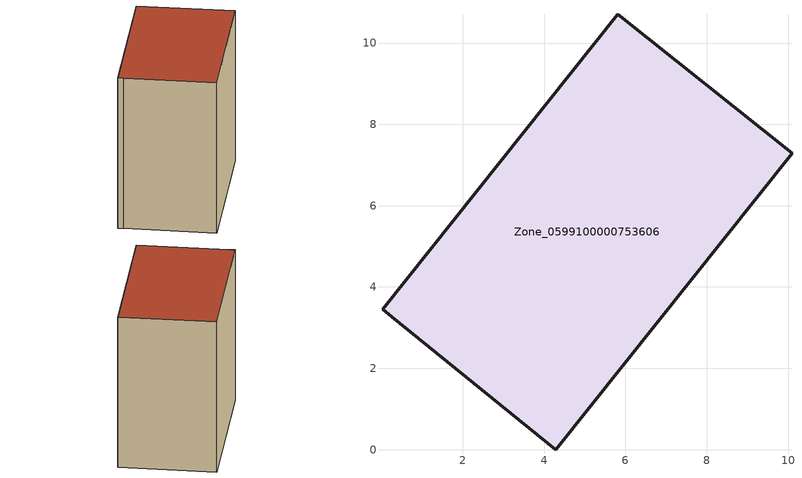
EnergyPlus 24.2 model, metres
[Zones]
Zone_0599100000753606
 floor ground (C_G): 0.03,3.45 5.81,10.71 10.1,7.28 4.29,0 0.25,3.27 z0.56
 wall outside (C_F): 4.29,0 10.1,7.28 5.81,10.71 0.03,3.45 0.25,3.27 4.29,0 z0.56:9.73
 roof outside (C_R): 5.81,10.71 0.03,3.45 0.25,3.27 4.29,0 10.1,7.28 z9.73
[BUILDING]
Pand.0599100000753606: North Axis=0; Terrain=City; Loads Convergence Tolerance Value=0.04; Temperature Convergence Tolerance Value=0.4; Solar Distribution=FullExterior; Maximum Number of Warmup Days=25; Minimum Number of Warmup Days=1
[Site:Location]
Rotterdam.The.Hague.AP_ZH_NLD Design_Conditions: Latitude=51.96; Longitude=4.45; Time Zone=1; Elevation=-4.5
[SITE:GROUNDTEMPERATURE:BUILDINGSURFACE]
18, 18, 18, 18, 18, 18, 18, 18, 18, 18, 18, 18
[MATERIAL] Thermal Absorptance=0.9; Solar Absorptance=0.7; Visible Absorptance=0.7
Name | Roughness | Thickness | Conductivity | Density | Specific Heat
G.TC.2006-2014 | MediumSmooth | 0.15 | 0.06 | 540 | 1210
F.TC.2006-2014 | Rough | 0.3 | 0.12 | 1920 | 840
R.TC.2006-2014 | MediumRough | 0.2 | 0.08 | 1500 | 1000
[CONSTRUCTION]
C_G: G.TC.2006-2014
C_F: F.TC.2006-2014
C_R: R.TC.2006-2014
[ZONE]
Zone_0599100000753606: Type=1; Multiplier=1; Ceiling Height=Autocalculate; Volume=Autocalculate; Floor Area=autocalculate; Part of Total Floor Area=Yes
[ZONEINFILTRATION:DESIGNFLOWRATE]
Infil_Zone_0599100000753606: Zone or ZoneList or Space or SpaceList=Zone_0599100000753606; Schedule=AlwaysOn; Design Flow Rate Calculation Method=Flow/Area; Flow Rate per Floor Area=0.0015; Constant Term Coefficient=1; Temperature Term Coefficient=0; Velocity Term Coefficient=0; Velocity Squared Term Coefficient=0
[HVACTEMPLATE:ZONE:IDEALLOADSAIRSYSTEM]
Zone_0599100000753606: Maximum Heating Supply Air Temperature=50; Minimum Cooling Supply Air Temperature=13; Maximum Heating Supply Air Humidity Ratio=0.0156; Minimum Cooling Supply Air Humidity Ratio=0.0077; Heating Limit=NoLimit; Cooling Limit=NoLimit; Dehumidification Control Type=ConstantSensibleHeatRatio; Cooling Sensible Heat Ratio=0.7; Dehumidification Setpoint=60; Humidification Control Type=None; Humidification Setpoint=30; Outdoor Air Method=None; Outdoor Air Flow Rate per Person=0.00944; Outdoor Air Flow Rate per Zone Floor Area=0; Outdoor Air Flow Rate per Zone=0; Demand Controlled Ventilation Type=None; Outdoor Air Economizer Type=NoEconomizer; Heat Recovery Type=None; Sensible Heat Recovery Effectiveness=0.7; Latent Heat Recovery Effectiveness=0.65
[ZONECONTROL:THERMOSTAT]
ThermostatControl_Zone_0599100000753606: Zone or ZoneList=Zone_0599100000753606; Control Type Schedule=DualSetpointControlType; Control 1=Thermostat_Zone_0599100000753606; Temperature Difference Between Cutout And Setpoint=0
[THERMOSTATSETPOINT:DUALSETPOINT]
Thermostat_Zone_0599100000753606: Heating Setpoint Temperature Schedule=HeatingSetpoint_Zone_0599100000753606; Cooling Setpoint Temperature Schedule=CoolingSetpoint_Zone_0599100000753606
[SCHEDULE:COMPACT]
HeatingSetpoint_Zone_0599100000753606: Through: 12/31, For: AllDays, Until: 24:00, 21
CoolingSetpoint_Zone_0599100000753606: Through: 12/31, For: AllDays, Until: 24:00, 24
DualSetpointControlType: Through: 12/31, For: AllDays, Until: 24:00, 4
AlwaysOn: Through: 12/31, For: AllDays, Until: 24:00, 1
